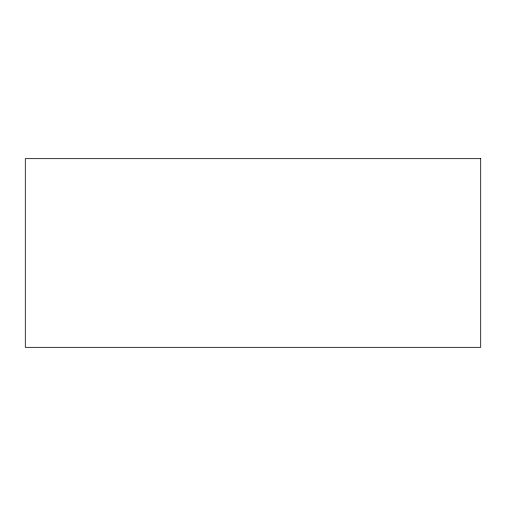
<?xml version="1.0" encoding="UTF-8"?>
<svg xmlns="http://www.w3.org/2000/svg" width="506" height="506" viewBox="0 0 506 506"><rect width="100%" height="100%" fill="white"/><g stroke="black" fill="none" stroke-linecap="round" stroke-linejoin="round"><path stroke-width="0.76" d="M480.7 158.669L25.3 158.669L25.3 347.331L480.7 347.331L480.7 158.669"/></g></svg>
